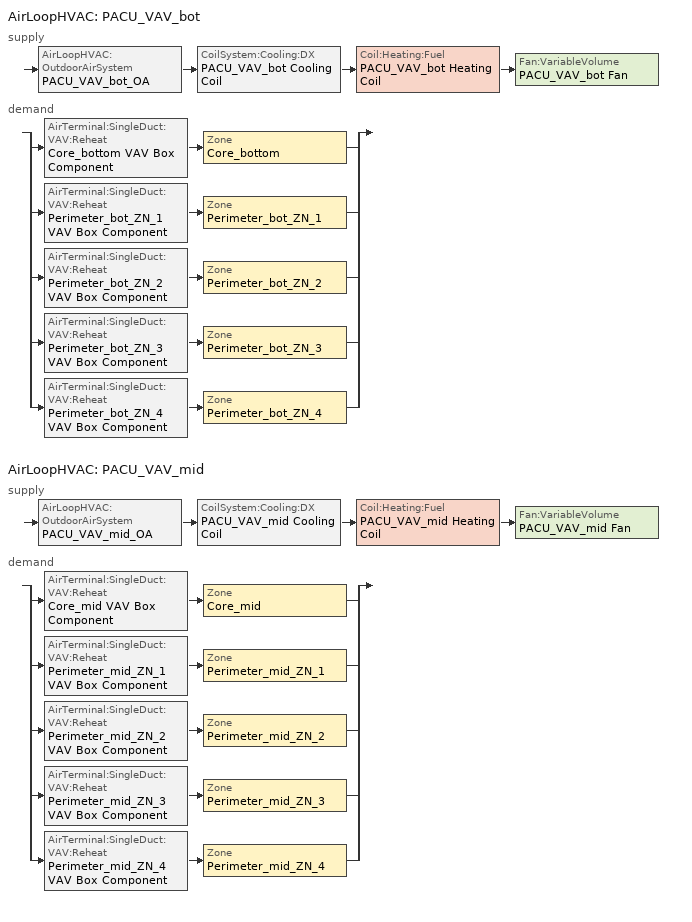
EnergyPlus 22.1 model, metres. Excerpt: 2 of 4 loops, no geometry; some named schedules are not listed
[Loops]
AirLoopHVAC 'PACU_VAV_bot'
 supply: AirLoopHVAC:OutdoorAirSystem 'PACU_VAV_bot_OA' > CoilSystem:Cooling:DX 'PACU_VAV_bot Cooling Coil' > Coil:Heating:Fuel 'PACU_VAV_bot Heating Coil' > Fan:VariableVolume 'PACU_VAV_bot Fan'
 demand: split
  | AirTerminal:SingleDuct:VAV:Reheat 'Core_bottom VAV Box Component' > Zone 'Core_bottom'
  | AirTerminal:SingleDuct:VAV:Reheat 'Perimeter_bot_ZN_1 VAV Box Component' > Zone 'Perimeter_bot_ZN_1'
  | AirTerminal:SingleDuct:VAV:Reheat 'Perimeter_bot_ZN_2 VAV Box Component' > Zone 'Perimeter_bot_ZN_2'
  | AirTerminal:SingleDuct:VAV:Reheat 'Perimeter_bot_ZN_3 VAV Box Component' > Zone 'Perimeter_bot_ZN_3'
  | AirTerminal:SingleDuct:VAV:Reheat 'Perimeter_bot_ZN_4 VAV Box Component' > Zone 'Perimeter_bot_ZN_4'
AirLoopHVAC 'PACU_VAV_mid'
 supply: AirLoopHVAC:OutdoorAirSystem 'PACU_VAV_mid_OA' > CoilSystem:Cooling:DX 'PACU_VAV_mid Cooling Coil' > Coil:Heating:Fuel 'PACU_VAV_mid Heating Coil' > Fan:VariableVolume 'PACU_VAV_mid Fan'
 demand: split
  | AirTerminal:SingleDuct:VAV:Reheat 'Core_mid VAV Box Component' > Zone 'Core_mid'
  | AirTerminal:SingleDuct:VAV:Reheat 'Perimeter_mid_ZN_1 VAV Box Component' > Zone 'Perimeter_mid_ZN_1'
  | AirTerminal:SingleDuct:VAV:Reheat 'Perimeter_mid_ZN_2 VAV Box Component' > Zone 'Perimeter_mid_ZN_2'
  | AirTerminal:SingleDuct:VAV:Reheat 'Perimeter_mid_ZN_3 VAV Box Component' > Zone 'Perimeter_mid_ZN_3'
  | AirTerminal:SingleDuct:VAV:Reheat 'Perimeter_mid_ZN_4 VAV Box Component' > Zone 'Perimeter_mid_ZN_4'
[EnergyManagementSystem:Sensor]
Name | Output:Variable or Output:Meter Index Key | Output:Variable or Output:Meter
Core_bottom_LSr | Core_bottom | Zone Lights Electricity Rate
Core_bottom_Occ_Sensor | Core_bottom | People Occupant Count
Core_mid_LSr | Core_mid | Zone Lights Electricity Rate
Core_mid_Occ_Sensor | Core_mid | People Occupant Count
Perimeter_bot_ZN_3_LSr | Perimeter_bot_ZN_3 | Zone Lights Electricity Rate
Perimeter_bot_ZN_3_Occ_Sensor | Perimeter_bot_ZN_3 | People Occupant Count
Perimeter_bot_ZN_2_LSr | Perimeter_bot_ZN_2 | Zone Lights Electricity Rate
Perimeter_bot_ZN_2_Occ_Sensor | Perimeter_bot_ZN_2 | People Occupant Count
Perimeter_bot_ZN_1_LSr | Perimeter_bot_ZN_1 | Zone Lights Electricity Rate
Perimeter_bot_ZN_1_Occ_Sensor | Perimeter_bot_ZN_1 | People Occupant Count
Perimeter_bot_ZN_4_LSr | Perimeter_bot_ZN_4 | Zone Lights Electricity Rate
Perimeter_bot_ZN_4_Occ_Sensor | Perimeter_bot_ZN_4 | People Occupant Count
Perimeter_mid_ZN_3_LSr | Perimeter_mid_ZN_3 | Zone Lights Electricity Rate
Perimeter_mid_ZN_3_Occ_Sensor | Perimeter_mid_ZN_3 | People Occupant Count
Perimeter_mid_ZN_2_LSr | Perimeter_mid_ZN_2 | Zone Lights Electricity Rate
Perimeter_mid_ZN_2_Occ_Sensor | Perimeter_mid_ZN_2 | People Occupant Count
Perimeter_mid_ZN_1_LSr | Perimeter_mid_ZN_1 | Zone Lights Electricity Rate
Perimeter_mid_ZN_1_Occ_Sensor | Perimeter_mid_ZN_1 | People Occupant Count
Perimeter_mid_ZN_4_LSr | Perimeter_mid_ZN_4 | Zone Lights Electricity Rate
Perimeter_mid_ZN_4_Occ_Sensor | Perimeter_mid_ZN_4 | People Occupant Count
pacu_vav_bot_OA_VRP | PACU_VAV_bot | Air System Outdoor Air Mechanical Ventilation Requested Mass Flow Rate
pacu_vav_bot_OA | PACU_VAV_bot | Air System Outdoor Air Mass Flow Rate
pacu_vav_bot_SUPPLY_FLOW | PACU_VAV_bot_OA-PACU_VAV_bot_CoolCNode | System Node Standard Density Volume Flow Rate
pacu_vav_mid_OA_VRP | PACU_VAV_mid | Air System Outdoor Air Mechanical Ventilation Requested Mass Flow Rate
pacu_vav_mid_OA | PACU_VAV_mid | Air System Outdoor Air Mass Flow Rate
pacu_vav_mid_SUPPLY_FLOW | PACU_VAV_mid_OA-PACU_VAV_mid_CoolCNode | System Node Standard Density Volume Flow Rate
pacu_vav_top_OA_VRP | PACU_VAV_top | Air System Outdoor Air Mechanical Ventilation Requested Mass Flow Rate
[EnergyManagementSystem:InternalVariable] Internal Data Type=Zone Floor Area
Name | Internal Data Index Key
Core_bottom_Area | Core_bottom
Core_mid_Area | Core_mid
Perimeter_bot_ZN_3_Area | Perimeter_bot_ZN_3
Perimeter_bot_ZN_2_Area | Perimeter_bot_ZN_2
Perimeter_bot_ZN_1_Area | Perimeter_bot_ZN_1
Perimeter_bot_ZN_4_Area | Perimeter_bot_ZN_4
Perimeter_mid_ZN_3_Area | Perimeter_mid_ZN_3
Perimeter_mid_ZN_2_Area | Perimeter_mid_ZN_2
Perimeter_mid_ZN_1_Area | Perimeter_mid_ZN_1
Perimeter_mid_ZN_4_Area | Perimeter_mid_ZN_4
[DesignSpecification:ZoneAirDistribution] Zone Air Distribution Effectiveness in Cooling Mode=1; Zone Air Distribution Effectiveness in Heating Mode=1
Name | Minimum Zone Ventilation Efficiency
VAV_Zone_AirDistribution | 0.6
CM DSZAD Building
[Sizing:System]
PACU_VAV_bot: Type of Load to Size On=Sensible; Design Outdoor Air Flow Rate {m3/s}=0.9561; Central Heating Maximum System Air Flow Ratio=0.3; Preheat Design Temperature {C}=7; Preheat Design Humidity Ratio {kgWater/kgDryAir}=0.008; Precool Design Temperature {C}=12.8; Precool Design Humidity Ratio {kgWater/kgDryAir}=0.008; Central Cooling Design Supply Air Temperature {C}=12.8; Central Heating Design Supply Air Temperature {C}=12.8; Type of Zone Sum to Use=Coincident; 100% Outdoor Air in Cooling=No; 100% Outdoor Air in Heating=No; Central Cooling Design Supply Air Humidity Ratio {kgWater/kgDryAir}=0.0085; Central Heating Design Supply Air Humidity Ratio {kgWater/kgDryAir}=0.008; Cooling Supply Air Flow Rate Method=DesignDay; Cooling Supply Air Flow Rate {m3/s}=0; Heating Supply Air Flow Rate Method=DesignDay; Heating Supply Air Flow Rate {m3/s}=0; System Outdoor Air Method=ZoneSum
[AirLoopHVAC] Design Supply Air Flow Rate {m3/s}=AUTOSIZE
PACU_VAV_bot; PACU_VAV_mid
[SetpointManager:MixedAir] Control Variable=Temperature
Name | Setpoint Node or NodeList
PACU_VAV_bot_CoolC SAT Manager | PACU_VAV_bot_CoolC-PACU_VAV_bot_HeatCNode
PACU_VAV_bot_HeatC MixedAir Manager | PACU_VAV_bot_HeatC-PACU_VAV_bot FanNode
PACU_VAV_bot_OAMixed Air Temp Manager | PACU_VAV_bot_OA-PACU_VAV_bot_CoolCNode
PACU_VAV_mid_CoolC SAT Manager | PACU_VAV_mid_CoolC-PACU_VAV_mid_HeatCNode
PACU_VAV_mid_HeatC MixedAir Manager | PACU_VAV_mid_HeatC-PACU_VAV_mid FanNode
PACU_VAV_mid_OAMixed Air Temp Manager | PACU_VAV_mid_OA-PACU_VAV_mid_CoolCNode
[Controller:OutdoorAir] Minimum Outdoor Air Flow Rate {m3/s}=0; Maximum Outdoor Air Flow Rate {m3/s}=AUTOSIZE; Economizer Control Type=DifferentialDryBulb; Economizer Control Action Type=ModulateFlow; Lockout Type=LockoutWithHeating; Minimum Limit Type=FixedMinimum; Minimum Outdoor Air Schedule=MinOA_MotorizedDamper_Sched
Name | Maximum Fraction of Outdoor Air Schedule | Mechanical Ventilation Controller
PACU_VAV_bot_OA_Controller | VAV_BOT Max OA Fraction | PACU_VAV_bot_DCV
PACU_VAV_mid_OA_Controller | VAV_MID Max OA Fraction | PACU_VAV_mid_DCV
[CoilSystem:Cooling:DX] Availability Schedule=Always_On
Name | Cooling Coil
PACU_VAV_bot Cooling Coil | PACU_VAV_bot Cooling Coil
PACU_VAV_mid Cooling Coil | PACU_VAV_mid Cooling Coil
[Fan:VariableVolume] Availability Schedule=HVACOperationSchd; Pressure Rise {Pa}=1314.72; Maximum Flow Rate {m3/s}=AUTOSIZE; Fan Power Minimum Flow Rate Input Method=Fraction; Fan Power Minimum Flow Fraction=0.25; Motor In Airstream Fraction=1; Fan Power Coefficient 1=0.0408; Fan Power Coefficient 2=0.088; Fan Power Coefficient 3=-0.0729; Fan Power Coefficient 4=0.9437; Fan Power Coefficient 5=0
Name | Fan Total Efficiency | Motor Efficiency
PACU_VAV_bot Fan | 0.6045 | 0.93
PACU_VAV_mid Fan | 0.6006 | 0.924
[Controller:MechanicalVentilation] Availability Schedule=MinOA_MotorizedDamper_Sched; Demand Controlled Ventilation=Yes; System Outdoor Air Method=Standard62.1VentilationRateProcedure; Design Specification Zone Air Distribution Object Name 1=CM DSZAD Building; Design Specification Zone Air Distribution Object Name 2=CM DSZAD Building; Design Specification Zone Air Distribution Object Name 3=CM DSZAD Building; Design Specification Zone Air Distribution Object Name 4=CM DSZAD Building; Design Specification Zone Air Distribution Object Name 5=CM DSZAD Building
Name | Zone 1 | Design Specification Outdoor Air Object Name 1 | Zone 2 | Design Specification Outdoor Air Object Name 2 | Zone 3 | Design Specification Outdoor Air Object Name 3 | Zone 4 | Design Specification Outdoor Air Object Name 4 | Zone 5 | Design Specification Outdoor Air Object Name 5
PACU_VAV_bot_DCV | Core_bottom | SZ DSOA Core_bottom | Perimeter_bot_ZN_1 | SZ DSOA Perimeter_bot_ZN_1 | Perimeter_bot_ZN_2 | SZ DSOA Perimeter_bot_ZN_2 | Perimeter_bot_ZN_3 | SZ DSOA Perimeter_bot_ZN_3 | Perimeter_bot_ZN_4 | SZ DSOA Perimeter_bot_ZN_4
PACU_VAV_mid_DCV | Core_mid | SZ DSOA Core_mid | Perimeter_mid_ZN_1 | SZ DSOA Perimeter_mid_ZN_1 | Perimeter_mid_ZN_2 | SZ DSOA Perimeter_mid_ZN_2 | Perimeter_mid_ZN_3 | SZ DSOA Perimeter_mid_ZN_3 | Perimeter_mid_ZN_4 | SZ DSOA Perimeter_mid_ZN_4
[Coil:Cooling:DX:TwoSpeed] Availability Schedule=Always_On; High Speed Gross Rated Total Cooling Capacity {W} Sep 25, 2012: DX_TwoSpeedObject_from_VAV=AUTOSIZE; High Speed Gross Rated Sensible Heat Ratio Sep 25, 2012: DX_TwoSpeedObject_from_VAV=AUTOSIZE; High Speed Gross Rated Cooling COP {W/W}=3.39929; High Speed Rated Air Flow Rate {m3/s} Sep 25, 2012: DX_TwoSpeedObject_from_VAV=AUTOSIZE; Total Cooling Capacity Function of Temperature Curve=LgDXalt_CapFT; Total Cooling Capacity Function of Flow Fraction Curve=LgDXalt_CapFF; Energy Input Ratio Function of Temperature Curve=LgDXalt_EIRFT; Energy Input Ratio Function of Flow Fraction Curve=LgDXalt_EIRFF; Part Load Fraction Correlation Curve=LgDXalt_PLR; Low Speed Gross Rated Total Cooling Capacity {W} Sep 25, 2012: DX_TwoSpeedObject_from_VAV=AUTOSIZE; Low Speed Gross Rated Sensible Heat Ratio Sep 25, 2012: DX_TwoSpeedObject_from_VAV=AUTOSIZE; Low Speed Gross Rated Cooling COP {W/W}=3.39929; Low Speed Rated Air Flow Rate {m3/s} Sep 25, 2012: DX_TwoSpeedObject_from_VAV=AUTOSIZE; Low Speed Total Cooling Capacity Function of Temperature Curve=LgDXalt_CapFT; Low Speed Energy Input Ratio Function of Temperature Curve=LgDXalt_EIRFT
PACU_VAV_bot Cooling Coil; PACU_VAV_mid Cooling Coil
[Coil:Heating:Fuel] Availability Schedule=Always_On; Fuel Type=NaturalGas; Burner Efficiency=0.84; Nominal Capacity {W}=AUTOSIZE; Parasitic Electric Load {W}=0; Parasitic Fuel Load {W}=0
PACU_VAV_bot Heating Coil; PACU_VAV_mid Heating Coil
[Sizing:Zone] Zone Cooling Design Supply Air Temperature Input Method=SupplyAirTemperature; Zone Cooling Design Supply Air Temperature {C}=12.8; Zone Heating Design Supply Air Temperature Input Method=SupplyAirTemperature; Zone Heating Design Supply Air Temperature {C}=40; Zone Cooling Design Supply Air Humidity Ratio {kg-H2O/kg-air}=0.0085; Zone Heating Design Supply Air Humidity Ratio {kgWater/kgDryAir}=0.008; Cooling Design Air Flow Method=DesignDay; Cooling Design Air Flow Rate {m3/s}=0; Cooling Minimum Air Flow Fraction=0; Heating Design Air Flow Method=DesignDay; Heating Design Air Flow Rate {m3/s}=0; Design Specification Zone Air Distribution Object=VAV_Zone_AirDistribution
Name | Design Specification Outdoor Air Object
Core_bottom | SZ DSOA Core_bottom
Core_mid | SZ DSOA Core_mid
[DesignSpecification:OutdoorAir] Outdoor Air Method=Flow/Area; Outdoor Air Flow per Zone Floor Area {m3/s-m2}=0.0004318
Name | Outdoor Air Schedule
SZ DSOA Core_bottom; SZ DSOA Perimeter_bot_ZN_1; SZ DSOA Perimeter_bot_ZN_2; SZ DSOA Perimeter_bot_ZN_3; SZ DSOA Perimeter_bot_ZN_4; SZ DSOA Core_mid; SZ DSOA Perimeter_mid_ZN_1; SZ DSOA Perimeter_mid_ZN_3; SZ DSOA Perimeter_mid_ZN_4
SZ DSOA Perimeter_mid_ZN_2 | PERIMETER_MID_ZN_2_OA_Mult
[ZoneControl:Thermostat] Control Type Schedule=Dual Zone Control Type Sched
Name | Zone or ZoneList | Control 1
Core_bottom Thermostat | Core_bottom | Core_bottom Dual SP Control
Perimeter_bot_ZN_1 Thermostat | Perimeter_bot_ZN_1 | Perimeter_bot_ZN_1 Dual SP Control
Perimeter_bot_ZN_2 Thermostat | Perimeter_bot_ZN_2 | Perimeter_bot_ZN_2 Dual SP Control
Perimeter_bot_ZN_3 Thermostat | Perimeter_bot_ZN_3 | Perimeter_bot_ZN_3 Dual SP Control
Perimeter_bot_ZN_4 Thermostat | Perimeter_bot_ZN_4 | Perimeter_bot_ZN_4 Dual SP Control
Core_mid Thermostat | Core_mid | Core_mid Dual SP Control
Perimeter_mid_ZN_1 Thermostat | Perimeter_mid_ZN_1 | Perimeter_mid_ZN_1 Dual SP Control
Perimeter_mid_ZN_2 Thermostat | Perimeter_mid_ZN_2 | Perimeter_mid_ZN_2 Dual SP Control
Perimeter_mid_ZN_3 Thermostat | Perimeter_mid_ZN_3 | Perimeter_mid_ZN_3 Dual SP Control
Perimeter_mid_ZN_4 Thermostat | Perimeter_mid_ZN_4 | Perimeter_mid_ZN_4 Dual SP Control
[ThermostatSetpoint:DualSetpoint]
Name | Heating Setpoint Temperature Schedule | Cooling Setpoint Temperature Schedule
Core_bottom Dual SP Control; Perimeter_bot_ZN_1 Dual SP Control; Perimeter_bot_ZN_2 Dual SP Control; Perimeter_bot_ZN_3 Dual SP Control; Perimeter_bot_ZN_4 Dual SP Control; Core_mid Dual SP Control; Perimeter_mid_ZN_1 Dual SP Control; Perimeter_mid_ZN_3 Dual SP Control; Perimeter_mid_ZN_4 Dual SP Control | HTGSETP_SCH_YES_OPTIMUM | CLGSETP_SCH_YES_OPTIMUM
Perimeter_mid_ZN_2 Dual SP Control | HTGSETP_SCH_YES_OPTIMUM_w_SB | CLGSETP_SCH_YES_OPTIMUM_w_SB
[Zone equipment]
Core_bottom: Core_bottom VAV Box Component
Perimeter_bot_ZN_1: Perimeter_bot_ZN_1 VAV Box Component
Perimeter_bot_ZN_2: Perimeter_bot_ZN_2 VAV Box Component
Perimeter_bot_ZN_3: Perimeter_bot_ZN_3 VAV Box Component
Perimeter_bot_ZN_4: Perimeter_bot_ZN_4 VAV Box Component
Core_mid: Core_mid VAV Box Component
Perimeter_mid_ZN_1: Perimeter_mid_ZN_1 VAV Box Component
Perimeter_mid_ZN_2: Perimeter_mid_ZN_2 VAV Box Component
Perimeter_mid_ZN_3: Perimeter_mid_ZN_3 VAV Box Component
Perimeter_mid_ZN_4: Perimeter_mid_ZN_4 VAV Box Component
[AirTerminal:SingleDuct:VAV:Reheat]
Core_bottom VAV Box Component: Always_On, AUTOSIZE, Constant, 0.224, Sizing:Zone, Perimeter_bot_ZN_1, SupplyAirTemperature, 12.8, SupplyAirTemperature, 40, 0.0085, 0.008, SZ DSOA Perimeter_bot_ZN_1, DesignDay, 0, 0, DesignDay, 0, VAV_Zone_AirDistribution
Perimeter_bot_ZN_1 VAV Box Component: Always_On, AUTOSIZE, Constant, 0.165, Sizing:Zone, Perimeter_bot_ZN_2, SupplyAirTemperature, 12.8, SupplyAirTemperature, 40, 0.0085, 0.008, SZ DSOA Perimeter_bot_ZN_2, DesignDay, 0, 0, DesignDay, 0, VAV_Zone_AirDistribution
Perimeter_bot_ZN_2 VAV Box Component: Always_On, AUTOSIZE, Constant, 0.111, Sizing:Zone, Perimeter_bot_ZN_3, SupplyAirTemperature, 12.8, SupplyAirTemperature, 40, 0.0085, 0.008, SZ DSOA Perimeter_bot_ZN_3, DesignDay, 0, 0, DesignDay, 0, VAV_Zone_AirDistribution
Perimeter_bot_ZN_3 VAV Box Component: Always_On, AUTOSIZE, Constant, 0.202, Sizing:Zone, Perimeter_bot_ZN_4, SupplyAirTemperature, 12.8, SupplyAirTemperature, 40, 0.0085, 0.008, SZ DSOA Perimeter_bot_ZN_4, DesignDay, 0, 0, DesignDay, 0, VAV_Zone_AirDistribution
Perimeter_bot_ZN_4 VAV Box Component: Always_On, AUTOSIZE, Constant, 0.105, Sizing:System, PACU_VAV_mid, Sensible, 0.9561, 0.3, 7, 0.008, 12.8, 0.008, 12.8, 12.8, Coincident, No, No, 0.0085, 0.008, DesignDay, 0, DesignDay, 0, ZoneSum
Core_mid VAV Box Component: Always_On, AUTOSIZE, Constant, 0.267, Sizing:Zone, Perimeter_mid_ZN_1, SupplyAirTemperature, 12.8, SupplyAirTemperature, 40, 0.0085, 0.008, SZ DSOA Perimeter_mid_ZN_1, DesignDay, 0, 0, DesignDay, 0, VAV_Zone_AirDistribution
Perimeter_mid_ZN_1 VAV Box Component: Always_On, AUTOSIZE, Constant, 0.149, Sizing:Zone, Perimeter_mid_ZN_2, SupplyAirTemperature, 12.8, SupplyAirTemperature, 40, 0.0085, 0.008, SZ DSOA Perimeter_mid_ZN_2, DesignDay, 0, 0, DesignDay, 0, VAV_Zone_AirDistribution
Perimeter_mid_ZN_2 VAV Box Component: Always_On, AUTOSIZE, Scheduled, Perimeter_mid_ZN_2_MDP_Sch, Sizing:Zone, Perimeter_mid_ZN_3, SupplyAirTemperature, 12.8, SupplyAirTemperature, 40, 0.0085, 0.008, SZ DSOA Perimeter_mid_ZN_3, DesignDay, 0, 0, DesignDay, 0, VAV_Zone_AirDistribution
Perimeter_mid_ZN_3 VAV Box Component: Always_On, AUTOSIZE, Constant, 0.186, Sizing:Zone, Perimeter_mid_ZN_4, SupplyAirTemperature, 12.8, SupplyAirTemperature, 40, 0.0085, 0.008, SZ DSOA Perimeter_mid_ZN_4, DesignDay, 0, 0, DesignDay, 0, VAV_Zone_AirDistribution
Perimeter_mid_ZN_4 VAV Box Component: Always_On, AUTOSIZE, Constant, 0.09, Sizing:System, PACU_VAV_top, Sensible, 0.9561, 0.3, 7, 0.008, 12.8, 0.008, 12.8, 12.8, Coincident, No, No, 0.0085, 0.008, DesignDay, 0, DesignDay, 0, ZoneSum
[Schedule:Compact]
ALWAYS_ON: Through: 12/31, For: AllDays, Until: 24:00, 1
HVACOperationSchd: Through: 12/31, For: Weekdays SummerDesignDay, Until: 06:00, 0, Until: 22:00, 1, Until: 24:00, 0, For: Saturday WinterDesignDay, Until: 06:00, 0, Until: 18:00, 1, Until: 24:00, 0, For:Sunday Holidays AllOtherDays, Until: 24:00, 0
HTGSETP_SCH_YES_OPTIMUM: Through: 12/31, For: WinterDesignDay, Until: 05:00, 15.6, Until: 06:00, 17.6, Until: 07:00, 19.6, Until: 22:00, 21, Until: 24:00, 15.6, For: Weekdays, Until: 05:00, 15.6, Until: 06:00, 17.8, Until: 07:00, 20, Until: 22:00, 21, Until: 24:00, 15.6, For SummerDesignDay, Until: 24:00, 15.6, For: Saturday, Until: 05:00, 15.6, Until: 06:00, 17.8, Until: 07:00, 20, Until: 17:00, 21, Until: 24:00, 15.6, For:Sunday Holidays AllOtherDays, Until: 24:00, 15.6
CLGSETP_SCH_YES_OPTIMUM: Through: 12/31, For: SummerDesignDay, Until: 05:00, 26.7, Until: 06:00, 25.7, Until: 07:00, 25, Until: 22:00, 24, Until: 24:00, 26.7, For: Weekdays, Until: 05:00, 26.7, Until: 06:00, 25.6, Until: 07:00, 25, Until: 22:00, 24, Until: 24:00, 26.7, For: Saturday, Until: 05:00, 26.7, Until: 06:00, 25.7, Until: 07:00, 25, Until: 17:00, 24, Until: 24:00, 26.7, For WinterDesignDay, Until: 24:00, 26.7, For:Sunday Holidays AllOtherDays, Until: 24:00, 26.7
MinOA_MotorizedDamper_Sched: Through: 12/31, For: Weekdays SummerDesignDay, Until: 07:00, 0, Until: 22:00, 1, Until: 24:00, 0, For: Saturday WinterDesignDay, Until: 07:00, 0, Until: 18:00, 1, Until: 24:00, 0, For:Sunday Holidays AllOtherDays, Until: 24:00, 0
Dual Zone Control Type Sched: Through: 12/31, For: AllDays, Until: 24:00, 4
PERIMETER_MID_ZN_2_OA_Mult: Through: 12/31, For: Weekdays, Until: 01:00, 1, Until: 02:00, 1, Until: 03:00, 1, Until: 04:00, 1, Until: 05:00, 1, Until: 06:00, 1, Until: 07:00, 1, Until: 08:00, 1, Until: 09:00, 1, Until: 10:00, 1, Until: 11:00, 0, Until: 12:00, 1, Until: 13:00, 0, Until: 14:00, 1, Until: 15:00, 0, Until: 16:00, 1, Until: 17:00, 1, Until: 18:00, 1, Until: 19:00, 1, Until: 20:00, 1, Until: 21:00, 1, Until: 22:00, 1, Until: 23:00, 1, Until: 24:00, 1, For: Saturday, Until: 01:00, 1, Until: 02:00, 1, Until: 03:00, 1, Until: 04:00, 1, Until: 05:00, 1, Until: 06:00, 1, Until: 07:00, 1, Until: 08:00, 1, Until: 09:00, 1, Until: 10:00, 1, Until: 11:00, 0, Until: 12:00, 1, Until: 13:00, 0, Until: 14:00, 1, Until: 15:00, 0, Until: 16:00, 1, Until: 17:00, 1, Until: 18:00, 1, Until: 19:00, 1, Until: 20:00, 1, Until: 21:00, 1, Until: 22:00, 1, Until: 23:00, 1, Until: 24:00, 1, For: AllOtherDays, Until: 24:00, 1
PERIMETER_MID_ZN_2_MDP_Sch: Through: 12/31, For: Weekdays, Until: 01:00, 0.095, Until: 02:00, 0.095, Until: 03:00, 0.095, Until: 04:00, 0.095, Until: 05:00, 0.095, Until: 06:00, 0.095, Until: 07:00, 0.095, Until: 08:00, 0.095, Until: 09:00, 0.095, Until: 10:00, 0.095, Until: 11:00, 0.01, Until: 12:00, 0.095, Until: 13:00, 0.01, Until: 14:00, 0.095, Until: 15:00, 0.01, Until: 16:00, 0.095, Until: 17:00, 0.095, Until: 18:00, 0.095, Until: 19:00, 0.095, Until: 20:00, 0.095, Until: 21:00, 0.095, Until: 22:00, 0.095, Until: 23:00, 0.095, Until: 24:00, 0.095, For: Saturday, Until: 01:00, 0.095, Until: 02:00, 0.095, Until: 03:00, 0.095, Until: 04:00, 0.095, Until: 05:00, 0.095, Until: 06:00, 0.095, Until: 07:00, 0.095, Until: 08:00, 0.095, Until: 09:00, 0.095, Until: 10:00, 0.095, Until: 11:00, 0.01, Until: 12:00, 0.095, Until: 13:00, 0.01, Until: 14:00, 0.095, Until: 15:00, 0.01, Until: 16:00, 0.095, Until: 17:00, 0.095, Until: 18:00, 0.095, Until: 19:00, 0.095, Until: 20:00, 0.095, Until: 21:00, 0.095, Until: 22:00, 0.095, Until: 23:00, 0.095, Until: 24:00, 0.095, For: AllOtherDays, Until: 24:00, 0.095
[Schedule:Constant]
VAV_BOT Max OA Fraction; VAV_MID Max OA Fraction: 1
[Curve:Quadratic]
Name | Coefficient1 Constant | Coefficient2 x | Coefficient3 x**2 | Minimum Value of x | Maximum Value of x
LgDXalt_CapFF | 0.718954 | 0.435436 | -0.154193 | 0.75 | 1.25
LgDXalt_EIRFF | 1.19525 | -0.306138 | 0.110973 | 0.75 | 1.25
LgDXalt_PLR | 0.771 | 0.229 | 0 | 0 | 1
[Curve:Biquadratic] Minimum Value of x=16.5556; Maximum Value of x=22.1111; Minimum Value of y=23.7778; Maximum Value of y=47.66
Name | Coefficient1 Constant | Coefficient2 x | Coefficient3 x**2 | Coefficient4 y | Coefficient5 y**2 | Coefficient6 x*y
LgDXalt_CapFT | 1.39072 | -0.0529058 | 0.0018423 | 0.00058267 | -0.000186814 | 0.000265159
LgDXalt_EIRFT | -0.536161 | 0.105138 | -0.00172659 | 0.0149848 | 0.000659948 | -0.0017385
